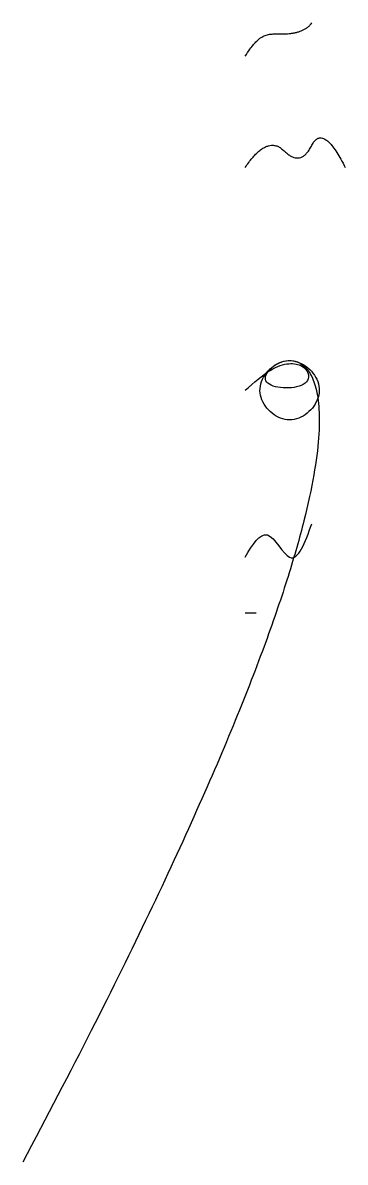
# Model space of a CAD drawing. Header units: metres. Extents: x -20 to 9, y -49 to 53.
import ezdxf

# ---------------------------------------------------------------- set-up
doc = ezdxf.new("R2010")
doc.units = ezdxf.units.M

msp = doc.modelspace()

# ---------------------------------------------------------------- linework, layer by layer
msp.add_line((0, 0), (1, 0))
msp.add_rational_spline([(0, 50), (2, 53), (4, 50), (6, 53)], [1, 2, 1, 2], degree=3)
msp.add_open_spline([(0, 40), (2, 43), (5, 40), (7, 44), (9, 40)], degree=2)
msp.add_open_spline([(0, 20), (4, 24), (8, 20), (4, 16), (0, 20), (4, 24), (8, 20)], degree=3, knots=[0, 1, 2, 3, 4, 5, 6, 7, 8, 9, 10])
msp.add_spline([(0, 5), (2, 7), (4, 5), (6, 8)], degree=3)

doc.saveas('drawing.dxf')
